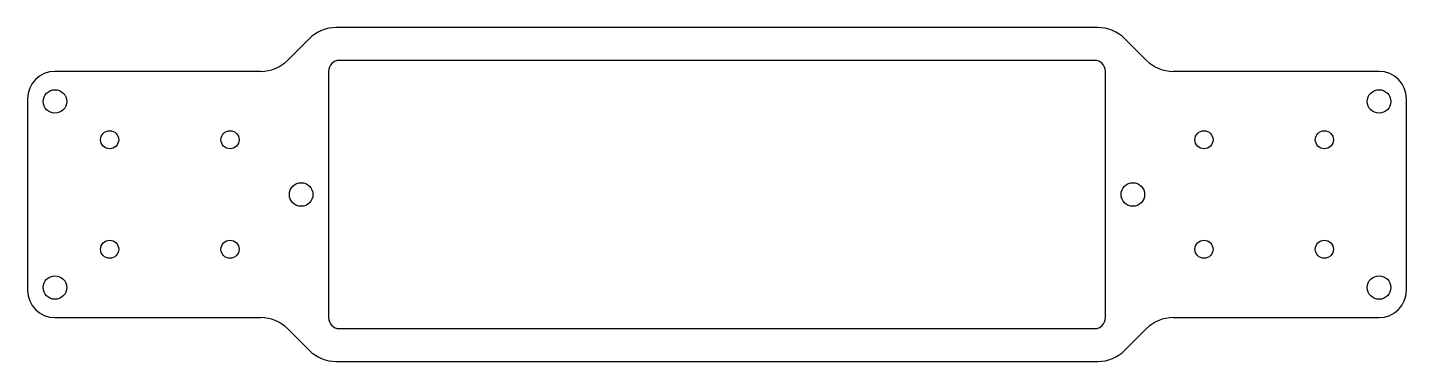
# Model space of a CAD drawing. Extents: x -126 to 126, y -31 to 31.
import ezdxf

# ---------------------------------------------------------------- set-up
doc = ezdxf.new("R2010")
doc.units = 0
doc.layers.get('0').update_dxf_attribs({"linetype": 'CONTINUOUS'})

msp = doc.modelspace()

# ---------------------------------------------------------------- linework, layer by layer
at = {"color": 7, "linetype": 'CONTINUOUS'}
for p, q in [((69.6, 30.5), (-69.6, 30.5)), ((-74.55, 28.45), (-78.45, 24.55)), ((78.45, 24.55), (74.55, 28.45)), ((69, 24.5), (-69, 24.5)), ((-83.4, 22.5), (-121, 22.5)), ((-71, 22.5), (-71, -22.5)), ((71, -22.5), (71, 22.5)), ((121, 22.5), (83.4, 22.5)), ((-126, 17.5), (-126, -17.5)), ((126, -17.5), (126, 17.5)), ((-121, -22.5), (-83.4, -22.5)), ((83.4, -22.5), (121, -22.5)), ((-78.45, -24.55), (-74.55, -28.45)), ((-69, -24.5), (69, -24.5)), ((74.55, -28.45), (78.45, -24.55)), ((-69.6, -30.5), (69.6, -30.5))]:
    msp.add_line(p, q, dxfattribs=at)
for centre, radius in [((-121, 17), 2.15), ((121, 17), 2.15), ((-111, 10), 1.65), ((-89, 10), 1.65), ((89, 10), 1.65), ((111, 10), 1.65), ((-76, 0), 2.15), ((76, 0), 2.15), ((-111, -10), 1.65), ((-89, -10), 1.65), ((89, -10), 1.65), ((111, -10), 1.65), ((-121, -17), 2.15), ((121, -17), 2.15)]:
    msp.add_circle(centre, radius, dxfattribs=at)
for centre, radius, start, end in [((-69.6, 23.5), 7, 90, 135), ((69.6, 23.5), 7, 45, 90), ((-83.4, 29.5), 7, 270, 315), ((-69, 22.5), 2, 90, 180), ((69, 22.5), 2, 0, 90), ((83.4, 29.5), 7, 225, 270), ((-121, 17.5), 5, 90, 180), ((121, 17.5), 5, 0, 90), ((-121, -17.5), 5, 180, 270), ((121, -17.5), 5, 270, 0), ((-83.4, -29.5), 7, 45, 90), ((-69, -22.5), 2, 180, 270), ((69, -22.5), 2, 270, 0), ((83.4, -29.5), 7, 90, 135), ((-69.6, -23.5), 7, 225, 270), ((69.6, -23.5), 7, 270, 315)]:
    msp.add_arc(centre, radius, start, end, dxfattribs=at)

doc.saveas('drawing.dxf')
